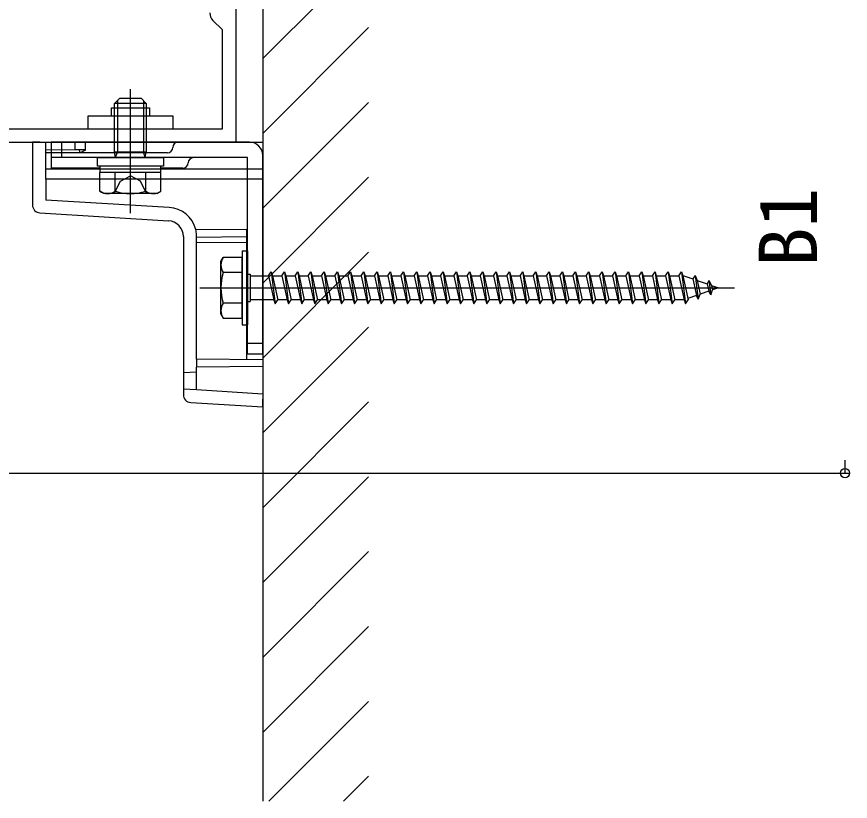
# Model space of a CAD drawing. Units: millimetres, scale not verified. Extents: x -875 to 875, y -1310 to 1300.
# Drawn here: x -274.5 to -117, y 112.3 to 260.5 of the extents above; entities that cross this region are included whole.
import ezdxf
from ezdxf.enums import TextEntityAlignment as Align

# ---------------------------------------------------------------- set-up
doc = ezdxf.new("R2010")
doc.units = ezdxf.units.MM
doc.header["$LTSCALE"] = 4
for name, color, linetype in [('0-3_YKK_11', 7, 'Continuous'), ('0-5_YKK_13', 4, 'Continuous'), ('0-7_YKK_D', 6, 'Continuous'), ('0-9_YSS_K', 3, 'Continuous')]:
    doc.layers.add(name, color=color, linetype=linetype)
doc.styles.add('ＭＳ ゴシック', font='')
doc.styles.get('ＭＳ ゴシック').set_extended_font_data('MS Gothic')

msp = doc.modelspace()

# ---------------------------------------------------------------- linework, layer by layer
at = {"layer": '0-3_YKK_11'}
msp.add_lwpolyline([(-233, 311.76), (-333, 311.76), (-333, 236.76), (-233, 236.76)], close=True, dxfattribs=at)
for points in [[(-235.7, 239.26), (-330.3, 239.26), (-330.3, 258.06), (-328.586, 259.774)], [(-237.414, 259.774), (-235.7, 258.06), (-235.7, 239.26)]]:
    msp.add_lwpolyline(points, dxfattribs=at)
msp.add_arc((-236, 261.188), 2, 180, 224.99999, dxfattribs=at)
at = {"layer": '0-5_YKK_13'}
for p, q in [((-253, 223.36), (-253, 246.77)), ((-256, 244.06), (-255, 245.06)), ((-255, 245.06), (-251, 245.06)), ((-250, 244.06), (-251, 245.06)), ((-250, 244.06), (-256, 244.06)), ((-271.5, 236.76), (-271.5, 224.914)), ((-270.092, 236.76), (-271.5, 236.76)), ((-270.092, 236.76), (-228, 236.76)), ((-269, 231.756), (-269, 236.76)), ((-230.5, 236.76), (-268, 236.76)), ((-268, 236.76), (-268, 231.86)), ((-266, 236.76), (-266, 233.86)), ((-263.452, 235.308), (-263.452, 236.76)), ((-261.5, 235.325), (-261.5, 236.76)), ((-228, 236.76), (-228, 188.257)), ((-263.452, 235.308), (-269, 235.26)), ((-262.5, 234.76), (-269, 234.76)), ((-246, 234.76), (-268, 234.76)), ((-261.5, 235.325), (-263.452, 235.308)), ((-262.5, 234.76), (-262.618, 235.26)), ((-261.5, 235.26), (-262.5, 234.76)), ((-261.5, 235.26), (-261.5, 235.325)), ((-250, 234.881), (-256, 234.881)), ((-255.8, 233.941), (-256, 234.881)), ((-255.8, 233.941), (-255.46, 234.881)), ((-250.2, 233.941), (-250.54, 234.881)), ((-250.2, 233.941), (-250, 234.881)), ((-230.9, 233.86), (-268, 233.86)), ((-259.25, 233.86), (-246.75, 233.86)), ((-255.8, 233.86), (-255.8, 233.941)), ((-250.2, 233.86), (-250.2, 233.941)), ((-230.9, 196.76), (-230.9, 233.86)), ((-228, 196.76), (-228, 234.26)), ((-269, 231.756), (-228, 231.756)), ((-269, 229.76), (-269, 231.756)), ((-258.7, 231.86), (-268, 231.86)), ((-258.7, 231.06), (-258.7, 232.26)), ((-247.3, 232.26), (-247.3, 231.06)), ((-243.1, 231.86), (-247.3, 231.86)), ((-247.227, 231.06), (-258.773, 231.06)), ((-258.773, 227.506), (-258.773, 231.06)), ((-255.887, 227.506), (-255.887, 231.06)), ((-250.113, 227.506), (-250.113, 231.06)), ((-247.227, 227.506), (-247.227, 231.06)), ((-228, 229.76), (-269, 229.76)), ((-269, 229.76), (-269, 225.85)), ((-258, 227.06), (-258.773, 227.506)), ((-248, 227.06), (-258, 227.06)), ((-248, 227.06), (-247.226, 227.506)), ((-245.664, 224.422), (-269, 225.85)), ((-270.092, 223.417), (-245.817, 221.932)), ((-243, 218.937), (-243, 189.088)), ((-231, 220.237), (-240.67, 220.29)), ((-240.5, 218.789), (-240.5, 218.933)), ((-231, 218.903), (-231, 220.237)), ((-240.5, 195.76), (-240.5, 218.789)), ((-231, 217.838), (-240.5, 217.76)), ((-231, 195.677), (-231, 217.838)), ((-231.9, 216.26), (-231.9, 202.26)), ((-231.9, 216.26), (-230.9, 216.26)), ((-230.9, 216.26), (-230.9, 202.26)), ((-235.9, 214.26), (-235.467, 215.01)), ((-235.9, 204.26), (-235.9, 214.26)), ((-231.9, 215.01), (-235.469, 215.01)), ((-231.9, 212.146), (-235.453, 212.146)), ((-230.9, 211.86), (-230.4, 211.86)), ((-230.4, 211.86), (-230.4, 206.66)), ((-230.4, 211.51), (-226.9, 211.51)), ((-226.4, 212.26), (-225.65, 206.26)), ((-226.15, 211.51), (-224.4, 211.51)), ((-226.15, 211.51), (-225.15, 207.01)), ((-223.9, 212.26), (-223.15, 206.26)), ((-223.65, 211.51), (-221.9, 211.51)), ((-223.65, 211.51), (-222.65, 207.01)), ((-221.4, 212.26), (-220.65, 206.26)), ((-221.15, 211.51), (-219.4, 211.51)), ((-221.15, 211.51), (-220.15, 207.01)), ((-218.9, 212.26), (-218.15, 206.26)), ((-218.65, 211.51), (-216.9, 211.51)), ((-218.65, 211.51), (-217.65, 207.01)), ((-216.4, 212.26), (-215.65, 206.26)), ((-216.15, 211.51), (-214.4, 211.51)), ((-216.15, 211.51), (-215.15, 207.01)), ((-213.9, 212.26), (-213.15, 206.26)), ((-213.65, 211.51), (-211.9, 211.51)), ((-213.65, 211.51), (-212.65, 207.01)), ((-211.4, 212.26), (-210.65, 206.26)), ((-211.15, 211.51), (-209.4, 211.51)), ((-211.15, 211.51), (-210.15, 207.01)), ((-208.9, 212.26), (-208.15, 206.26)), ((-208.65, 211.51), (-206.9, 211.51)), ((-208.65, 211.51), (-207.65, 207.01)), ((-206.4, 212.26), (-205.65, 206.26)), ((-206.15, 211.51), (-204.4, 211.51)), ((-206.15, 211.51), (-205.15, 207.01)), ((-203.9, 212.26), (-203.15, 206.26)), ((-203.65, 211.51), (-201.9, 211.51)), ((-203.65, 211.51), (-202.65, 207.01)), ((-201.4, 212.26), (-200.65, 206.26)), ((-201.15, 211.51), (-199.4, 211.51)), ((-201.15, 211.51), (-200.15, 207.01)), ((-198.9, 212.26), (-198.15, 206.26)), ((-198.65, 211.51), (-196.9, 211.51)), ((-198.65, 211.51), (-197.65, 207.01)), ((-196.4, 212.26), (-195.65, 206.26)), ((-196.15, 211.51), (-194.4, 211.51)), ((-196.15, 211.51), (-195.15, 207.01)), ((-193.9, 212.26), (-193.15, 206.26)), ((-193.65, 211.51), (-191.9, 211.51)), ((-193.65, 211.51), (-192.65, 207.01)), ((-191.4, 212.26), (-190.65, 206.26)), ((-191.15, 211.51), (-189.4, 211.51)), ((-191.15, 211.51), (-190.15, 207.01)), ((-188.9, 212.26), (-188.15, 206.26)), ((-188.65, 211.51), (-186.9, 211.51)), ((-188.65, 211.51), (-187.65, 207.01)), ((-186.4, 212.26), (-185.65, 206.26)), ((-186.15, 211.51), (-184.4, 211.51)), ((-186.15, 211.51), (-185.15, 207.01)), ((-183.9, 212.26), (-183.15, 206.26)), ((-183.65, 211.51), (-181.9, 211.51)), ((-183.65, 211.51), (-182.65, 207.01)), ((-181.4, 212.26), (-180.65, 206.26)), ((-181.15, 211.51), (-179.4, 211.51)), ((-181.15, 211.51), (-180.15, 207.01)), ((-178.9, 212.26), (-178.15, 206.26)), ((-178.65, 211.51), (-176.9, 211.51)), ((-178.65, 211.51), (-177.65, 207.01)), ((-176.4, 212.26), (-175.65, 206.26)), ((-176.15, 211.51), (-174.4, 211.51)), ((-176.15, 211.51), (-175.15, 207.01)), ((-173.9, 212.26), (-173.15, 206.26)), ((-173.65, 211.51), (-171.9, 211.51)), ((-173.65, 211.51), (-172.65, 207.01)), ((-171.4, 212.26), (-170.65, 206.26)), ((-171.15, 211.51), (-169.4, 211.51)), ((-171.15, 211.51), (-170.15, 207.01)), ((-168.9, 212.26), (-168.15, 206.26)), ((-168.65, 211.51), (-166.9, 211.51)), ((-168.65, 211.51), (-167.65, 207.01)), ((-166.4, 212.26), (-165.65, 206.26)), ((-166.15, 211.51), (-164.4, 211.51)), ((-166.15, 211.51), (-165.15, 207.01)), ((-163.9, 212.26), (-163.15, 206.26)), ((-163.65, 211.51), (-161.9, 211.51)), ((-163.65, 211.51), (-162.65, 207.01)), ((-161.4, 212.26), (-160.65, 206.26)), ((-161.15, 211.51), (-159.4, 211.51)), ((-161.15, 211.51), (-160.15, 207.01)), ((-158.9, 212.26), (-158.15, 206.26)), ((-158.65, 211.51), (-156.9, 211.51)), ((-158.65, 211.51), (-157.65, 207.01)), ((-156.4, 212.26), (-155.65, 206.26)), ((-156.15, 211.51), (-154.4, 211.51)), ((-156.15, 211.51), (-155.15, 207.01)), ((-153.9, 212.26), (-153.15, 206.26)), ((-153.65, 211.51), (-151.9, 211.51)), ((-153.65, 211.51), (-152.65, 207.01)), ((-151.4, 212.26), (-150.65, 206.26)), ((-151.15, 211.51), (-149.4, 211.51)), ((-151.15, 211.51), (-150.15, 207.01)), ((-148.9, 212.26), (-148.15, 206.26)), ((-148.65, 211.51), (-148.434, 211.51)), ((-148.65, 211.51), (-147.65, 207.01)), ((-148.434, 211.51), (-146.773, 210.937)), ((-146.314, 211.573), (-146.773, 210.937)), ((-146.314, 211.573), (-145.961, 210.658)), ((-146.314, 211.573), (-145.76, 207.137)), ((-146.773, 210.937), (-146.08, 207.82)), ((-145.961, 210.658), (-144.066, 210.005)), ((-145.961, 210.658), (-145.383, 208.06)), ((-143.702, 210.673), (-144.066, 210.005)), ((-144.066, 210.005), (-143.758, 208.62)), ((-143.702, 210.673), (-143.254, 209.726)), ((-143.702, 210.673), (-143.363, 207.963)), ((-143.254, 209.726), (-141.9, 209.26)), ((-143.254, 209.726), (-143.061, 208.86)), ((-239.9, 209.26), (-138.856, 209.26)), ((-145.76, 207.137), (-145.383, 208.06)), ((-143.758, 208.62), (-145.383, 208.06)), ((-143.363, 207.963), (-143.758, 208.62)), ((-143.363, 207.963), (-143.061, 208.86)), ((-141.9, 209.26), (-143.061, 208.86)), ((-231.9, 206.373), (-235.453, 206.373)), ((-230.9, 206.66), (-230.4, 206.66)), ((-225.9, 207.01), (-230.4, 207.01)), ((-223.4, 207.01), (-225.15, 207.01)), ((-220.9, 207.01), (-222.65, 207.01)), ((-218.4, 207.01), (-220.15, 207.01)), ((-215.9, 207.01), (-217.65, 207.01)), ((-213.4, 207.01), (-215.15, 207.01)), ((-210.9, 207.01), (-212.65, 207.01)), ((-208.4, 207.01), (-210.15, 207.01)), ((-205.9, 207.01), (-207.65, 207.01)), ((-203.4, 207.01), (-205.15, 207.01)), ((-200.9, 207.01), (-202.65, 207.01)), ((-198.4, 207.01), (-200.15, 207.01)), ((-195.9, 207.01), (-197.65, 207.01)), ((-193.4, 207.01), (-195.15, 207.01)), ((-190.9, 207.01), (-192.65, 207.01)), ((-188.4, 207.01), (-190.15, 207.01)), ((-185.9, 207.01), (-187.65, 207.01)), ((-183.4, 207.01), (-185.15, 207.01)), ((-180.9, 207.01), (-182.65, 207.01)), ((-178.4, 207.01), (-180.15, 207.01)), ((-175.9, 207.01), (-177.65, 207.01)), ((-173.4, 207.01), (-175.15, 207.01)), ((-170.9, 207.01), (-172.65, 207.01)), ((-168.4, 207.01), (-170.15, 207.01)), ((-165.9, 207.01), (-167.65, 207.01)), ((-163.4, 207.01), (-165.15, 207.01)), ((-160.9, 207.01), (-162.65, 207.01)), ((-158.4, 207.01), (-160.15, 207.01)), ((-155.9, 207.01), (-157.65, 207.01)), ((-153.4, 207.01), (-155.15, 207.01)), ((-150.9, 207.01), (-152.65, 207.01)), ((-148.434, 207.01), (-150.15, 207.01)), ((-148.402, 207.021), (-148.434, 207.01)), ((-146.08, 207.82), (-147.706, 207.26)), ((-145.76, 207.137), (-146.08, 207.82)), ((-235.9, 204.26), (-235.467, 203.51)), ((-231.9, 202.26), (-230.9, 202.26)), ((-228, 198.76), (-230.9, 198.76)), ((-228, 195.65), (-240.5, 195.76)), ((-240.5, 195.76), (-240.5, 194.26)), ((-228, 196.76), (-230.9, 196.76)), ((-228, 194.369), (-240.5, 194.26)), ((-240.5, 190.024), (-240.5, 194.26)), ((-240.5, 193.33), (-243, 193.177)), ((-243, 190.177), (-240.5, 190.024)), ((-240.5, 190.024), (-228, 189.26))]:
    msp.add_line(p, q, dxfattribs=at)
for points in [[(-255.46, 244.6), (-255.46, 243.26), (-255.46, 234.881)], [(-250.54, 244.6), (-250.54, 243.26), (-250.54, 234.881)], [(-256.6, 241.76), (-256.6, 243.26), (-249.4, 243.26), (-249.4, 241.76)], [(-256, 234.881), (-256, 243.26), (-256, 244.06)], [(-250, 244.06), (-250, 243.26), (-250, 234.881)], [(-246.75, 233.86), (-246.75, 232.26), (-259.25, 232.26), (-259.25, 233.86)], [(-256.05, 227.057), (-254.9, 229.415), (-253, 230.425)], [(-249.95, 227.057), (-251.1, 229.415), (-253, 230.425)], [(-240.5, 218.933), (-240.502, 219.098), (-240.507, 219.208), (-240.509, 219.255)], [(-231, 217.838), (-231, 218.903), (-240.5, 218.789)], [(-235.469, 203.51), (-231.9, 203.51), (-231.9, 215.01)], [(-226.9, 211.51), (-226.4, 212.26), (-226.15, 211.51)], [(-226.9, 211.51), (-225.9, 207.01), (-225.65, 206.26), (-225.15, 207.01)], [(-224.4, 211.51), (-223.9, 212.26), (-223.65, 211.51)], [(-224.4, 211.51), (-223.4, 207.01), (-223.15, 206.26), (-222.65, 207.01)], [(-221.9, 211.51), (-221.4, 212.26), (-221.15, 211.51)], [(-221.9, 211.51), (-220.9, 207.01), (-220.65, 206.26), (-220.15, 207.01)], [(-219.4, 211.51), (-218.9, 212.26), (-218.65, 211.51)], [(-219.4, 211.51), (-218.4, 207.01), (-218.15, 206.26), (-217.65, 207.01)], [(-216.9, 211.51), (-216.4, 212.26), (-216.15, 211.51)], [(-216.9, 211.51), (-215.9, 207.01), (-215.65, 206.26), (-215.15, 207.01)], [(-214.4, 211.51), (-213.9, 212.26), (-213.65, 211.51)], [(-214.4, 211.51), (-213.4, 207.01), (-213.15, 206.26), (-212.65, 207.01)], [(-211.9, 211.51), (-211.4, 212.26), (-211.15, 211.51)], [(-211.9, 211.51), (-210.9, 207.01), (-210.65, 206.26), (-210.15, 207.01)], [(-209.4, 211.51), (-208.9, 212.26), (-208.65, 211.51)], [(-209.4, 211.51), (-208.4, 207.01), (-208.15, 206.26), (-207.65, 207.01)], [(-206.9, 211.51), (-206.4, 212.26), (-206.15, 211.51)], [(-206.9, 211.51), (-205.9, 207.01), (-205.65, 206.26), (-205.15, 207.01)], [(-204.4, 211.51), (-203.9, 212.26), (-203.65, 211.51)], [(-204.4, 211.51), (-203.4, 207.01), (-203.15, 206.26), (-202.65, 207.01)], [(-201.9, 211.51), (-201.4, 212.26), (-201.15, 211.51)], [(-201.9, 211.51), (-200.9, 207.01), (-200.65, 206.26), (-200.15, 207.01)], [(-199.4, 211.51), (-198.9, 212.26), (-198.65, 211.51)], [(-199.4, 211.51), (-198.4, 207.01), (-198.15, 206.26), (-197.65, 207.01)], [(-196.9, 211.51), (-196.4, 212.26), (-196.15, 211.51)], [(-196.9, 211.51), (-195.9, 207.01), (-195.65, 206.26), (-195.15, 207.01)], [(-194.4, 211.51), (-193.9, 212.26), (-193.65, 211.51)], [(-194.4, 211.51), (-193.4, 207.01), (-193.15, 206.26), (-192.65, 207.01)], [(-191.9, 211.51), (-191.4, 212.26), (-191.15, 211.51)], [(-191.9, 211.51), (-190.9, 207.01), (-190.65, 206.26), (-190.15, 207.01)], [(-189.4, 211.51), (-188.9, 212.26), (-188.65, 211.51)], [(-189.4, 211.51), (-188.4, 207.01), (-188.15, 206.26), (-187.65, 207.01)], [(-186.9, 211.51), (-186.4, 212.26), (-186.15, 211.51)], [(-186.9, 211.51), (-185.9, 207.01), (-185.65, 206.26), (-185.15, 207.01)], [(-184.4, 211.51), (-183.9, 212.26), (-183.65, 211.51)], [(-184.4, 211.51), (-183.4, 207.01), (-183.15, 206.26), (-182.65, 207.01)], [(-181.9, 211.51), (-181.4, 212.26), (-181.15, 211.51)], [(-181.9, 211.51), (-180.9, 207.01), (-180.65, 206.26), (-180.15, 207.01)], [(-179.4, 211.51), (-178.9, 212.26), (-178.65, 211.51)], [(-179.4, 211.51), (-178.4, 207.01), (-178.15, 206.26), (-177.65, 207.01)], [(-176.9, 211.51), (-176.4, 212.26), (-176.15, 211.51)], [(-176.9, 211.51), (-175.9, 207.01), (-175.65, 206.26), (-175.15, 207.01)], [(-174.4, 211.51), (-173.9, 212.26), (-173.65, 211.51)], [(-174.4, 211.51), (-173.4, 207.01), (-173.15, 206.26), (-172.65, 207.01)], [(-171.9, 211.51), (-171.4, 212.26), (-171.15, 211.51)], [(-171.9, 211.51), (-170.9, 207.01), (-170.65, 206.26), (-170.15, 207.01)], [(-169.4, 211.51), (-168.9, 212.26), (-168.65, 211.51)], [(-169.4, 211.51), (-168.4, 207.01), (-168.15, 206.26), (-167.65, 207.01)], [(-166.9, 211.51), (-166.4, 212.26), (-166.15, 211.51)], [(-166.9, 211.51), (-165.9, 207.01), (-165.65, 206.26), (-165.15, 207.01)], [(-164.4, 211.51), (-163.9, 212.26), (-163.65, 211.51)], [(-164.4, 211.51), (-163.4, 207.01), (-163.15, 206.26), (-162.65, 207.01)], [(-161.9, 211.51), (-161.4, 212.26), (-161.15, 211.51)], [(-161.9, 211.51), (-160.9, 207.01), (-160.65, 206.26), (-160.15, 207.01)], [(-159.4, 211.51), (-158.9, 212.26), (-158.65, 211.51)], [(-159.4, 211.51), (-158.4, 207.01), (-158.15, 206.26), (-157.65, 207.01)], [(-156.9, 211.51), (-156.4, 212.26), (-156.15, 211.51)], [(-156.9, 211.51), (-155.9, 207.01), (-155.65, 206.26), (-155.15, 207.01)], [(-154.4, 211.51), (-153.9, 212.26), (-153.65, 211.51)], [(-154.4, 211.51), (-153.4, 207.01), (-153.15, 206.26), (-152.65, 207.01)], [(-151.9, 211.51), (-151.4, 212.26), (-151.15, 211.51)], [(-151.9, 211.51), (-150.9, 207.01), (-150.65, 206.26), (-150.15, 207.01)], [(-149.4, 211.51), (-148.9, 212.26), (-148.65, 211.51)], [(-149.4, 211.51), (-148.4, 207.01), (-148.15, 206.26), (-147.65, 207.01)], [(-241.592, 187.591), (-228, 186.76), (-228, 188.257)]]:
    msp.add_lwpolyline(points, dxfattribs=at)
msp.add_lwpolyline([(-261, 239.26), (-261, 241.76), (-245, 241.76), (-245, 239.26)], close=True, dxfattribs=at)
for centre, radius, start, end in [((-244, 235.76), 1, 90, 180), ((-230.5, 234.26), 2.5, 0, 90), ((-246, 235.76), 1, 270, 0), ((-241.1, 232.86), 1, 90, 180), ((-243.1, 232.86), 1, 270, 0), ((-257.33, 229.615), 2.556, 235.61708, 304.38292), ((-253, 236.613), 9.554, 252.41276, 287.58724), ((-248.67, 229.615), 2.556, 235.61708, 304.38292), ((-270, 224.914), 1.5, 180, 266.5), ((-246, 218.933), 5.5, 14.28755, 86.5), ((-246, 218.937), 3, 0, 86.5), ((-246, 218.933), 5.5, 3.36417, 14.28755), ((-233.344, 213.59), 2.556, 146.25178, 214.38425), ((-226.347, 209.26), 9.553, 162.41205, 197.58795), ((-233.344, 204.929), 2.556, 145.61575, 213.74822), ((-241.5, 189.088), 1.5, 180, 266.5)]:
    msp.add_arc(centre, radius, start, end, dxfattribs=at)
at = {"layer": '0-7_YKK_D'}
for p, q in [((-118, 174.26), (-118, 176.735)), ((-358, 174.26), (-117, 174.26))]:
    msp.add_line(p, q, dxfattribs=at)
msp.add_circle((-118, 174.26), 0.875, dxfattribs=at)
at = {"layer": '0-9_YSS_K'}
for p, q in [((-228, 1034.26), (-228, 112.26)), ((-228, 252.563), (-208, 272.563)), ((-228, 238.421), (-208, 258.421)), ((-228, 224.279), (-208, 244.279)), ((-228, 210.137), (-208, 230.137)), ((-228, 195.994), (-208, 215.994)), ((-228, 181.852), (-208, 201.852)), ((-228, 167.71), (-208, 187.71)), ((-228, 153.568), (-208, 173.568)), ((-228, 139.426), (-208, 159.426)), ((-228, 125.284), (-208, 145.284)), ((-226.882, 112.26), (-208, 131.142)), ((-212.74, 112.26), (-208, 116.999))]:
    msp.add_line(p, q, dxfattribs=at)

# ---------------------------------------------------------------- texts
at = {"layer": '0-7_YKK_D', "style": 'ＭＳ ゴシック'}
msp.add_text('B1', height=11, rotation=90, dxfattribs=at).set_placement((-120, 213.18), align=Align.BOTTOM_LEFT)

doc.saveas('drawing.dxf')
